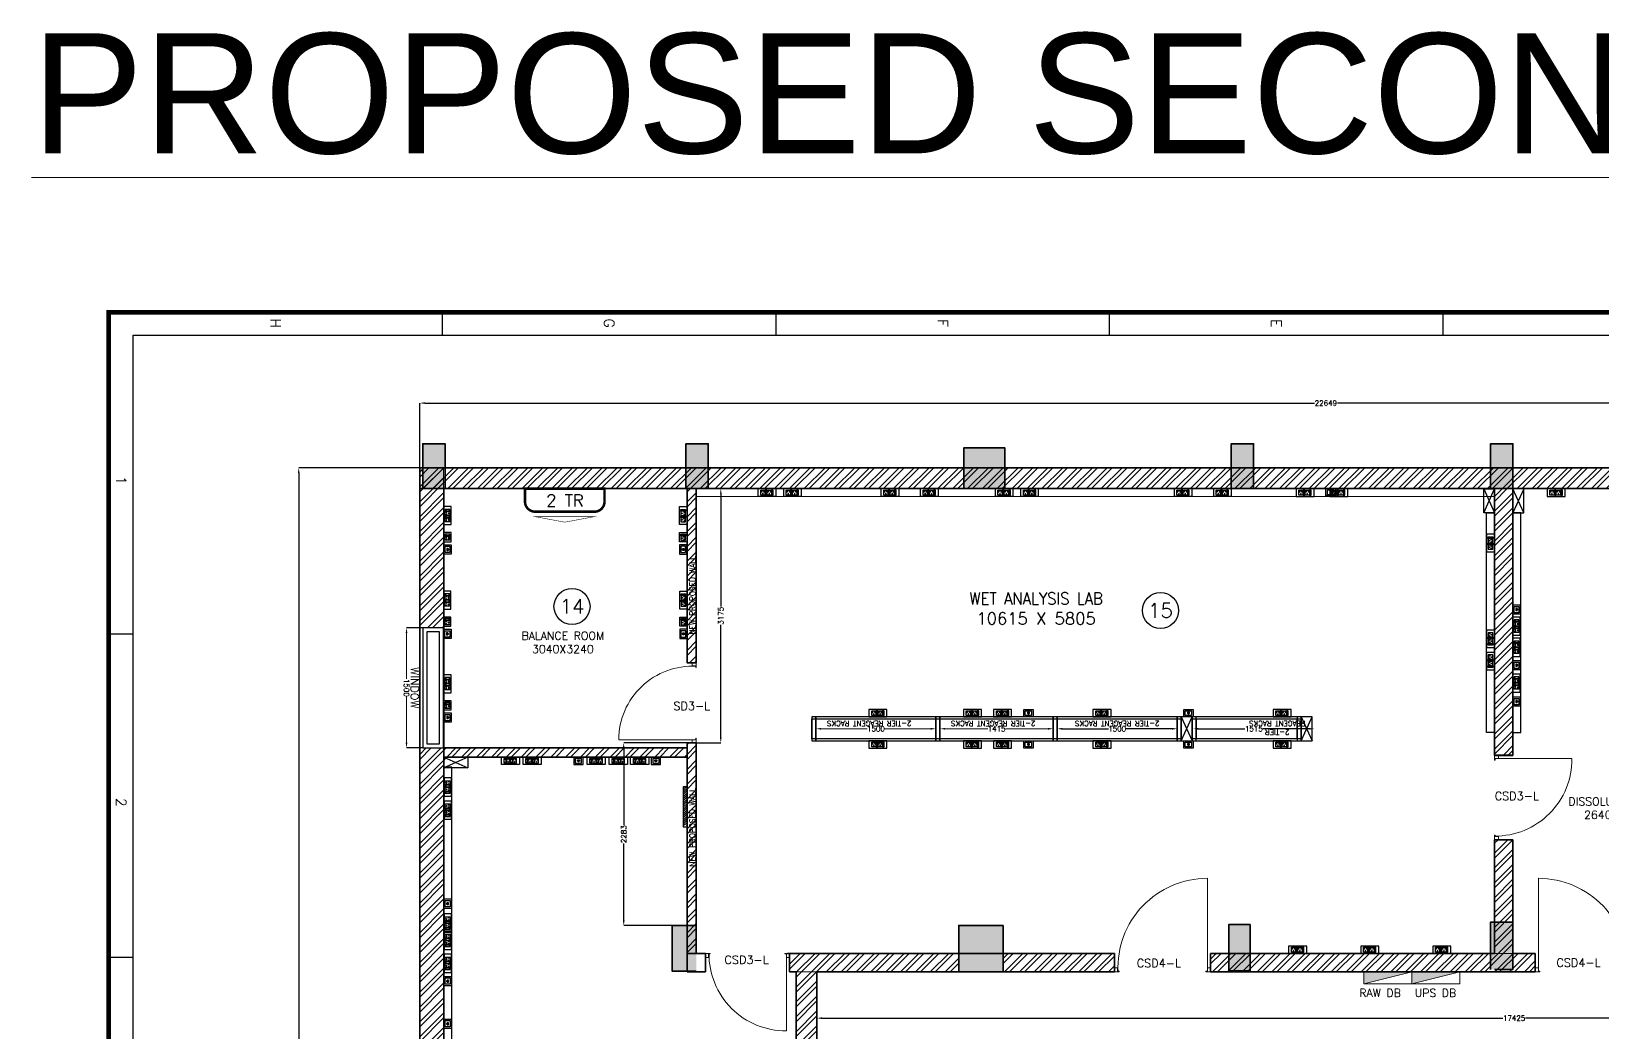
# Model space of a CAD drawing. Extents: x -52083 to 49512, y -145230 to 20224.
# Drawn here: x 14235 to 33869, y 7720 to 20224 of the extents above; entities that cross this region are included whole.
import ezdxf
from ezdxf.enums import TextEntityAlignment as Align

# ---------------------------------------------------------------- set-up
doc = ezdxf.new("R2010")
doc.units = 0
doc.header["$LTSCALE"] = 0.5
doc.header["$MEASUREMENT"] = 0
doc.header["$PDMODE"] = 32
for name, color, linetype, lineweight in [('0-1 AC UNIT', 8, 'Continuous', 25), ('1000x2100 Door', 1, 'Continuous', 5), ('1050x2100 Door', 6, 'Continuous', 5), ('1200x2100 Door', 5, 'Continuous', 5), ('Ahlada Coving', 3, 'Continuous', 5), ('COL', 1, 'Continuous', 35), ('DIM', 3, 'Continuous', 5), ('ELE. DB', 1, 'Continuous', 9), ('ELE.DB', 1, 'Continuous', 20), ('Furniture', 30, 'Continuous', 13), ('Hatch-1', 8, 'Continuous', 5), ('New Wall', 5, 'Continuous', 35), ('Sa-Block Text', 7, 'Continuous', 18), ('sa-text', 5, 'Continuous', 9), ('wall-1', 7, 'Continuous', 35)]:
    doc.layers.add(name, color=color, linetype=linetype, lineweight=lineweight)
for name, color, linetype in [('Asbuilt', 7, 'Continuous'), ('HATCH', 7, 'Continuous'), ('PDF_Text', 5, 'Continuous'), ('SA-3MRP', 1, 'Continuous'), ('SA-6MRP', 1, 'Continuous'), ('SA-6MUP', 223, 'Continuous'), ('SA-FUR', 3, 'Continuous'), ('SA-Lan', 3, 'Continuous'), ('TITLE', 7, 'Continuous')]:
    doc.layers.add(name, color=color, linetype=linetype)
doc.styles.add('ARIAL', font='romans.shx', dxfattribs={"height": 2.5})
doc.styles.add('PDF Arial', font='arial.ttf')
doc.styles.add('RomanS', font='romans.shx')
doc.styles.get("Standard").update_dxf_attribs({"font": 'romans.shx'})
doc.dimstyles.new('Sa-dim', dxfattribs={"dimtxt": 65, "dimasz": 65, "dimexe": 0, "dimexo": 0, "dimtad": 0, "dimdec": 0, "dimdsep": 46, "dimtxsty": 'Standard', "dimcen": 0, "dimclrd": 256, "dimclre": 7, "dimclrt": 1, "dimadec": 0, "dimazin": 0, "dimtfac": 1, "dimtdec": 0, "dimtmove": 0, "dimatfit": 3, "dimfxl": 1, "dimlwd": -1, "dimarcsym": 0})
pattern_1 = [(45, (71188.27, 2e-13), (-92.80777, 92.80777), []), (45, (71250.15, 2e-13), (-92.80777, 92.80777), [])]

# ---------------------------------------------------------------- blocks, each defined once
blk = doc.blocks.new('SD 1200x2100')
at = {"layer": '1200x2100 Door'}
for p, q in [((289771, 46662), (289771, 46712)), ((289771, 46712), (289829, 46712)), ((289771, 46662), (289771, 46712)), ((289771, 46662), (289809, 46662)), ((289809, 46662), (289809, 46705)), ((289809, 46705), (289829, 46705)), ((289829, 46705), (289829, 46712)), ((290971, 46712), (290913, 46712)), ((290913, 46705), (290913, 46712)), ((290933, 46705), (290913, 46705)), ((290933, 46662), (290933, 46705)), ((290971, 46662), (290933, 46662)), ((290933, 46662), (290933, 45544)), ((290971, 46662), (290971, 46712))]:
    blk.add_line(p, q, dxfattribs=at)
blk.add_arc((290933, 46662), 1118, 177.4426, 270, dxfattribs=at)
blk = doc.blocks.new('*U109')
at = {"color": 5}
blk.add_wipeout([(50, 400), (50, 240), (1450, 240), (1450, 400)], dxfattribs=at)
blk.add_wipeout([(0, 450), (0, 190), (1500, 190), (1500, 450)], dxfattribs=at)
for points in [[(0, 450), (0, 190), (1500, 190), (1500, 450)], [(50, 400), (50, 240), (1450, 240), (1450, 400)]]:
    blk.add_lwpolyline(points, close=True, dxfattribs=at)
blk = doc.blocks.new('*D875')
at = {"layer": 'Defpoints', "color": 0}
for p in [(18922, 12775), (19124, 12775), (19124, 11275)]:
    blk.add_point(p, dxfattribs=at)
at = {"layer": 'DIM', "color": 7, "lineweight": -2}
for p, q in [((19124, 12775), (18922, 12775)), ((19124, 11275), (18922, 11275))]:
    blk.add_line(p, q, dxfattribs=at)
at = {"layer": 'DIM'}
for p, q in [((18922, 12710), (18922, 12136)), ((18922, 11340), (18922, 11915))]:
    blk.add_line(p, q, dxfattribs=at)
for points in [[(18911, 12710), (18933, 12710), (18922, 12775)], [(18911, 11340), (18933, 11340), (18922, 11275)]]:
    blk.add_solid(points, dxfattribs=at)
at = {"layer": 'DIM', "color": 1, "insert": (18922, 12025), "char_height": 65, "attachment_point": 5, "rotation": 270}
blk.add_mtext('1500', dxfattribs=at)
blk = doc.blocks.new('A$Ca55ee631')
at = {"layer": 'SA-FUR', "color": 1}
for p, q in [((0, 0), (135, 300)), ((0, 300), (135, 0))]:
    blk.add_line(p, q, dxfattribs=at)
blk.add_lwpolyline([(0, 0), (135, 0), (135, 300), (0, 300)], close=True, dxfattribs=at)
blk = doc.blocks.new('*U120')
at = {"color": 1}
blk.add_lwpolyline([(-2125, 0), (620, 0), (620, 100), (-2125, 100)], close=True, dxfattribs=at)
blk = doc.blocks.new('*U111')
at = {"color": 3}
blk.add_lwpolyline([(-750, -150), (750, -150), (750, 150), (-750, 150)], close=True, dxfattribs=at)
at = {"color": 1}
blk.add_lwpolyline([(-750, 125), (750, 125), (750, -125), (-750, -125)], close=True, dxfattribs=at)
blk = doc.blocks.new('*U112')
at = {"color": 3}
blk.add_lwpolyline([(-750, -150), (-700, -150), (-700, 150), (-750, 150)], close=True, dxfattribs=at)
at = {"color": 1}
blk.add_lwpolyline([(-750, 125), (-700, 125), (-700, -125), (-750, -125)], close=True, dxfattribs=at)
blk = doc.blocks.new('*U113')
at = {"color": 3}
blk.add_lwpolyline([(-750, -150), (665, -150), (665, 150), (-750, 150)], close=True, dxfattribs=at)
at = {"color": 1}
blk.add_lwpolyline([(-750, 125), (665, 125), (665, -125), (-750, -125)], close=True, dxfattribs=at)
blk = doc.blocks.new('*D881')
for p, q in [((27118, 11514), (27693, 11514)), ((28488, 11514), (27914, 11514))]:
    blk.add_line(p, q)
for points in [[(27118, 11525), (27118, 11503), (27053, 11514)], [(28488, 11525), (28488, 11503), (28553, 11514)]]:
    blk.add_solid(points)
at = {"layer": 'Defpoints', "color": 0}
for p in [(27053, 11514), (27053, 11514), (28553, 11514)]:
    blk.add_point(p, dxfattribs=at)
at = {"color": 1, "insert": (27803, 11514), "char_height": 65, "attachment_point": 5}
blk.add_mtext('1500', dxfattribs=at)
blk = doc.blocks.new('*D882')
at = {"layer": 'Defpoints', "color": 0}
for p in [(25588, 11514), (25588, 11514), (27003, 11514)]:
    blk.add_point(p, dxfattribs=at)
at = {"layer": 'DIM'}
for p, q in [((25653, 11514), (26185, 11514)), ((26938, 11514), (26406, 11514))]:
    blk.add_line(p, q, dxfattribs=at)
for points in [[(25653, 11525), (25653, 11503), (25588, 11514)], [(26938, 11525), (26938, 11503), (27003, 11514)]]:
    blk.add_solid(points, dxfattribs=at)
at = {"layer": 'DIM', "color": 1, "insert": (26296, 11514), "char_height": 65, "attachment_point": 5}
blk.add_mtext('1415', dxfattribs=at)
blk = doc.blocks.new('*D883')
at = {"layer": 'Defpoints', "color": 0}
for p in [(24038, 11514), (24038, 11514), (25538, 11514)]:
    blk.add_point(p, dxfattribs=at)
at = {"layer": 'DIM'}
for p, q in [((24103, 11514), (24678, 11514)), ((25473, 11514), (24899, 11514))]:
    blk.add_line(p, q, dxfattribs=at)
for points in [[(24103, 11525), (24103, 11503), (24038, 11514)], [(25473, 11525), (25473, 11503), (25538, 11514)]]:
    blk.add_solid(points, dxfattribs=at)
at = {"layer": 'DIM', "color": 1, "insert": (24788, 11514), "char_height": 65, "attachment_point": 5}
blk.add_mtext('1500', dxfattribs=at)
blk = doc.blocks.new('*U133')
at = {"ltscale": 300}
for p, q in [((-78, 30), (-78, -30)), ((-78, 30), (-78, -30)), ((-57, 30), (-78, 30)), ((-78, 30), (-57, 30)), ((-76, 23), (-76, -23)), ((-59, 23), (-76, 23)), ((-59, -23), (-59, 23)), ((-57, -30), (-57, 30)), ((-54, 30), (-2, 30)), ((-54, -30), (-54, 30)), ((-2, 30), (-2, -30)), ((2, 30), (2, -30)), ((2, 30), (2, -30)), ((22, 30), (2, 30)), ((2, 30), (22, 30)), ((3, 23), (3, -23)), ((21, 23), (3, 23)), ((21, -23), (21, 23)), ((22, -30), (22, 30)), ((26, -30), (26, 30)), ((26, 30), (78, 30)), ((78, 30), (78, -30)), ((-78, -30), (-57, -30)), ((-76, -21), (-59, -21)), ((-76, -23), (-59, -23)), ((-2, -30), (-54, -30)), ((2, -30), (22, -30)), ((3, -21), (21, -21)), ((3, -23), (21, -23)), ((78, -30), (26, -30))]:
    blk.add_line(p, q, dxfattribs=at)
blk.add_lwpolyline([(-113, -46), (113, -46), (113, 46), (-113, 46)], close=True, dxfattribs=at)
for centre, radius, start, end in [((-28, 15), 4.06, 307.1584, 232.8416), ((-28, 11), 2.59, 161.4031, 18.5969), ((52, 15), 4.06, 307.1584, 232.8416), ((52, 11), 2.59, 161.4031, 18.5969), ((-43, -12), 3.5, 5.2689, 272.51), ((-40, -14), 2.82, 202.6838, 75.0951), ((-16, -14), 2.82, 104.9049, 337.3162), ((-13, -12), 3.5, 267.49, 174.7311), ((37, -12), 3.5, 5.2689, 272.51), ((40, -14), 2.82, 202.6838, 75.0951), ((64, -14), 2.82, 104.9049, 337.3162), ((67, -12), 3.5, 267.49, 174.7311)]:
    blk.add_arc(centre, radius, start, end, dxfattribs=at)
at = {"layer": 'Sa-Block Text', "flags": 1}
for tag, p in [('PROJECTNAME', (102, 776)), ('LABNAME', (102, 577)), ('FLOOR', (102, 686)), ('ITEMNO:', (102, 480))]:
    blk.add_attdef(tag, text='', height=65, dxfattribs=at).set_placement(p, align=Align.MIDDLE_CENTER)
at = {"layer": 'Sa-Block Text'}
blk.add_attdef('CATALOGUE', text='', height=65, dxfattribs=at).set_placement((102, 361), align=Align.MIDDLE_CENTER)
blk = doc.blocks.new('*U130')
for p, q in [((-78, 30), (-78, -30)), ((-78, 30), (-78, -30)), ((-57, 30), (-78, 30)), ((-78, 30), (-57, 30)), ((-76, 23), (-76, -23)), ((-59, 23), (-76, 23)), ((-59, -23), (-59, 23)), ((-57, -30), (-57, 30)), ((-54, 30), (-2, 30)), ((-54, -30), (-54, 30)), ((-2, 30), (-2, -30)), ((2, 30), (2, -30)), ((2, 30), (2, -30)), ((22, 30), (2, 30)), ((2, 30), (22, 30)), ((3, 23), (3, -23)), ((21, 23), (3, 23)), ((21, -23), (21, 23)), ((22, -30), (22, 30)), ((26, -30), (26, 30)), ((26, 30), (78, 30)), ((78, 30), (78, -30)), ((-78, -30), (-57, -30)), ((-76, -21), (-59, -21)), ((-76, -23), (-59, -23)), ((-2, -30), (-54, -30)), ((2, -30), (22, -30)), ((3, -21), (21, -21)), ((3, -23), (21, -23)), ((78, -30), (26, -30))]:
    blk.add_line(p, q)
blk.add_lwpolyline([(-113, -46), (113, -46), (113, 46), (-113, 46)], close=True)
for centre, radius, start, end in [((-28, 15), 4.06, 307.1584, 232.8416), ((-28, 11), 2.59, 161.4031, 18.5969), ((52, 15), 4.06, 307.1584, 232.8416), ((52, 11), 2.59, 161.4031, 18.5969), ((-43, -12), 3.5, 5.2689, 272.51), ((-40, -14), 2.82, 202.6838, 75.0951), ((-16, -14), 2.82, 104.9049, 337.3162), ((-13, -12), 3.5, 267.49, 174.7311), ((37, -12), 3.5, 5.2689, 272.51), ((40, -14), 2.82, 202.6838, 75.0951), ((64, -14), 2.82, 104.9049, 337.3162), ((67, -12), 3.5, 267.49, 174.7311)]:
    blk.add_arc(centre, radius, start, end)
at = {"layer": 'Sa-Block Text', "flags": 1}
for tag, p in [('PROJECTNAME', (15, 619)), ('LABNAME', (15, 420)), ('FLOOR', (15, 530)), ('ITEMNO:', (15, 323))]:
    blk.add_attdef(tag, text='', height=65, dxfattribs=at).set_placement(p, align=Align.MIDDLE_CENTER)
at = {"layer": 'Sa-Block Text'}
blk.add_attdef('CATALOGUE', text='', height=65, dxfattribs=at).set_placement((15, 174), align=Align.MIDDLE_CENTER)
blk = doc.blocks.new('*U132')
for points in [[(-59, 46), (59, 46), (59, -46), (-59, -46)], [(-39, 30), (39, 30), (39, -30), (-39, -30)], [(12, 6), (5, 6), (5, 15), (-5, 15), (-5, 6), (-12, 6), (-12, -10), (12, -10)], [(11, 4), (4, 4), (4, 13), (-4, 13), (-4, 4), (-11, 4), (-11, -9), (11, -9)]]:
    blk.add_lwpolyline(points, close=True)
at = {"layer": 'Sa-Block Text', "flags": 1}
for tag, p in [('PROJECTNAME', (15, 671)), ('FLOOR', (15, 581)), ('LABNAME', (15, 472)), ('ITEMNO:', (15, 374))]:
    blk.add_attdef(tag, text='', height=65, dxfattribs=at).set_placement(p, align=Align.MIDDLE_CENTER)
at = {"layer": 'Sa-Block Text'}
blk.add_attdef('CATALOGUE', text='', height=65, dxfattribs=at).set_placement((15, 223), align=Align.MIDDLE_CENTER)
blk = doc.blocks.new('1050x2100')
at = {"layer": '1050x2100 Door'}
for p, q in [((289972, 46662), (289972, 46712)), ((289972, 46712), (290030, 46712)), ((289972, 46662), (289972, 46712)), ((289972, 46662), (290010, 46662)), ((290010, 46662), (290010, 46705)), ((290010, 46705), (290030, 46705)), ((290030, 46705), (290030, 46712)), ((291022, 46712), (290964, 46712)), ((290964, 46705), (290964, 46712)), ((290984, 46705), (290964, 46705)), ((290984, 46662), (290984, 46705)), ((291022, 46662), (290984, 46662)), ((290984, 46662), (290984, 45744)), ((291022, 46662), (291022, 46712))]:
    blk.add_line(p, q, dxfattribs=at)
blk.add_arc((290976, 46703), 959, 179.4701, 270.4563, dxfattribs=at)
blk = doc.blocks.new('*U119')
at = {"layer": '0-1 AC UNIT', "color": 3, "const_width": 31.2}
blk.add_lwpolyline([(-272, -288), (471, -288, 0.414214), (596, -162), (596, 0), (-398, 0), (-398, -162, 0.414214)], format="xyb", close=True, dxfattribs=at)
at = {"layer": '0-1 AC UNIT', "color": 3, "const_width": 6.25}
blk.add_lwpolyline([(471, -350), (99, -419), (-272, -350), (471, -350)], dxfattribs=at)
blk = doc.blocks.new('3M-RP')
for p, q in [((18, 76), (18, 16)), ((18, 76), (18, 16)), ((39, 76), (18, 76)), ((18, 76), (39, 76)), ((18, 16), (39, 16)), ((20, 69), (20, 23)), ((37, 69), (20, 69)), ((20, 25), (37, 25)), ((20, 23), (37, 23)), ((37, 23), (37, 69)), ((39, 16), (39, 76)), ((43, 76), (95, 76)), ((43, 16), (43, 76)), ((95, 16), (43, 16)), ((95, 76), (95, 16))]:
    blk.add_line(p, q)
blk.add_lwpolyline([(0, 0), (113, 0), (113, 92), (0, 92)], close=True)
for centre, radius, start, end in [((54, 34), 3.5, 5.2689, 272.51), ((56, 32), 2.82, 202.6838, 75.0951), ((69, 61), 4.06, 307.1584, 232.8416), ((69, 57), 2.59, 161.4031, 18.5969), ((81, 32), 2.82, 104.9049, 337.3162), ((83, 34), 3.5, 267.49, 174.7311)]:
    blk.add_arc(centre, radius, start, end)
at = {"layer": 'Sa-Block Text', "flags": 1}
for tag, p in [('LAB', (56, 92)), ('CATALOGUE', (87, -160)), ('ITEM', (56, -35))]:
    blk.add_attdef(tag, text='', height=65, dxfattribs=at).set_placement(p, align=Align.MIDDLE_CENTER)
blk = doc.blocks.new('*D821')
for p, q in [((28818, 11514), (29400, 11514)), ((30203, 11514), (29621, 11514))]:
    blk.add_line(p, q)
for points in [[(28818, 11525), (28818, 11503), (28753, 11514)], [(30203, 11525), (30203, 11503), (30268, 11514)]]:
    blk.add_solid(points)
at = {"layer": 'Defpoints', "color": 0}
for p in [(28753, 11514), (28753, 11514), (30268, 11514)]:
    blk.add_point(p, dxfattribs=at)
at = {"color": 1, "insert": (29511, 11514), "char_height": 65, "attachment_point": 5}
blk.add_mtext('1515', dxfattribs=at)
blk = doc.blocks.new('*U131')
at = {"ltscale": 300}
for p, q in [((-78, 30), (-78, -30)), ((-78, 30), (-78, -30)), ((-57, 30), (-78, 30)), ((-78, 30), (-57, 30)), ((-76, 23), (-76, -23)), ((-59, 23), (-76, 23)), ((-59, -23), (-59, 23)), ((-57, -30), (-57, 30)), ((-54, 30), (-2, 30)), ((-54, -30), (-54, 30)), ((-2, 30), (-2, -30)), ((2, 30), (2, -30)), ((2, 30), (2, -30)), ((22, 30), (2, 30)), ((2, 30), (22, 30)), ((3, 23), (3, -23)), ((21, 23), (3, 23)), ((21, -23), (21, 23)), ((22, -30), (22, 30)), ((26, -30), (26, 30)), ((26, 30), (78, 30)), ((78, 30), (78, -30)), ((-78, -30), (-57, -30)), ((-76, -21), (-59, -21)), ((-76, -23), (-59, -23)), ((-2, -30), (-54, -30)), ((2, -30), (22, -30)), ((3, -21), (21, -21)), ((3, -23), (21, -23)), ((78, -30), (26, -30))]:
    blk.add_line(p, q, dxfattribs=at)
blk.add_lwpolyline([(-113, -46), (113, -46), (113, 46), (-113, 46)], close=True, dxfattribs=at)
for centre, radius, start, end in [((-28, 15), 4.06, 307.1584, 232.8416), ((-28, 11), 2.59, 161.4031, 18.5969), ((52, 15), 4.06, 307.1584, 232.8416), ((52, 11), 2.59, 161.4031, 18.5969), ((-43, -12), 3.5, 5.2689, 272.51), ((-40, -14), 2.82, 202.6838, 75.0951), ((-16, -14), 2.82, 104.9049, 337.3162), ((-13, -12), 3.5, 267.49, 174.7311), ((37, -12), 3.5, 5.2689, 272.51), ((40, -14), 2.82, 202.6838, 75.0951), ((64, -14), 2.82, 104.9049, 337.3162), ((67, -12), 3.5, 267.49, 174.7311)]:
    blk.add_arc(centre, radius, start, end, dxfattribs=at)
at = {"layer": 'Sa-Block Text', "flags": 1}
for tag, p in [('PROJECTNAME', (102, 776)), ('LABNAME', (102, 577)), ('FLOOR', (102, 686)), ('ITEMNO:', (102, 480))]:
    blk.add_attdef(tag, text='', height=65, dxfattribs=at).set_placement(p, align=Align.MIDDLE_CENTER)
at = {"layer": 'Sa-Block Text'}
blk.add_attdef('CATALOGUE', text='', height=65, dxfattribs=at).set_placement((102, 361), align=Align.MIDDLE_CENTER)
blk = doc.blocks.new('A010004 Mezz.F. Layout Plan$0$b & c')
at = {"layer": 'Ahlada Coving', "color": 3}
for p, q in [((-4, 41), (-6, 42)), ((-3, 8), (-4, 8)), ((-4, 8), (-3, 6)), ((5, 15), (-3, 8)), ((-3, 6), (6, 14)), ((9, 11), (0, 3)), ((0, 3), (2, 2)), ((2, 3), (10, 11)), ((2, 2), (2, 3)), ((37, 0), (35, 2))]:
    blk.add_line(p, q, dxfattribs=at)
blk.add_lwpolyline([(-6, 31), (-6, 6), (0, 0), (25, 0), (23, 2), (13, 2), (4, 4), (4, 2), (1, 2), (-4, 6), (-4, 9), (-1, 9), (-4, 19), (-4, 28), (-6, 31)], dxfattribs=at)
for radius, start, end in [(44, 181.9548, 220.5976), (42.5, 184.1661, 265.906), (44, 222.2286, 227.7746), (44, 229.4056, 268.1119)]:
    blk.add_arc((38, 44), radius, start, end, dxfattribs=at)
blk = doc.blocks.new('A$C054a1436')
at = {"color": 1}
blk.add_circle((225, 225), 225, dxfattribs=at)
blk.add_attdef('T1', text='', height=180).set_placement((225, 225), align=Align.MIDDLE_CENTER)
blk = doc.blocks.new('A$C66962185')
at = {"layer": 'TITLE'}
for p, q in [((1210, -139882), (1210, -1297)), ((-86, -70589), (1210, -70589)), ((0, -88236), (1210, -88236)), ((-86, -105884), (1210, -105884)), ((-86, -123531), (1210, -123531)), ((203723, -139882), (1210, -139882)), ((17006, -141178), (17006, -139882)), ((34098, -141178), (34098, -139882))]:
    blk.add_line(p, q, dxfattribs=at)
at = {"layer": 'TITLE', "const_width": 250}
blk.add_lwpolyline([(205020, 0), (205020, -141178), (0, -141178), (0, 0)], close=True, dxfattribs=at)
at = {"layer": 'TITLE', "style": 'RomanS'}
for s, p in [('E', (576, -79399)), ('F', (576, -97046)), ('G', (576, -114693)), ('H', (576, -132341)), ('1', (8897, -140511)), ('2', (25916, -140511))]:
    blk.add_text(s, height=537, dxfattribs=at).set_placement(p, align=Align.MIDDLE)
blk = doc.blocks.new('SD 1000x2100')
at = {"layer": '1000x2100 Door'}
for p, q in [((288437, 46662), (288437, 46712)), ((288437, 46712), (288495, 46712)), ((288437, 46662), (288437, 46712)), ((288437, 46662), (288475, 46662)), ((288475, 46662), (288475, 46705)), ((288475, 46705), (288495, 46705)), ((288495, 46705), (288495, 46712)), ((289437, 46712), (289378, 46712)), ((289378, 46705), (289378, 46712)), ((289398, 46705), (289378, 46705)), ((289398, 46662), (289398, 46705)), ((289437, 46662), (289398, 46662)), ((289398, 46662), (289398, 45744)), ((289437, 46662), (289437, 46712))]:
    blk.add_line(p, q, dxfattribs=at)
blk.add_arc((289398, 46662), 918, 176.8849, 270, dxfattribs=at)
blk = doc.blocks.new('*D884')
at = {"color": 7, "lineweight": -2}
for p, q in [((19087, 14774), (19087, 15582)), ((41736, 14774), (41736, 15582))]:
    blk.add_line(p, q, dxfattribs=at)
for p, q in [((19152, 15582), (30267, 15582)), ((41671, 15582), (30556, 15582))]:
    blk.add_line(p, q)
for points in [[(19152, 15593), (19152, 15572), (19087, 15582)], [(41671, 15593), (41671, 15572), (41736, 15582)]]:
    blk.add_solid(points)
at = {"layer": 'Defpoints', "color": 0}
for p in [(41736, 15582), (19087, 14774), (41736, 14774)]:
    blk.add_point(p, dxfattribs=at)
at = {"color": 1, "insert": (30411, 15582), "char_height": 65, "attachment_point": 5}
blk.add_mtext('22649', dxfattribs=at)
blk = doc.blocks.new('*D885')
at = {"color": 7, "lineweight": -2}
for p, q in [((19087, 14774), (17575, 14774)), ((19124, -19988), (17575, -19988))]:
    blk.add_line(p, q, dxfattribs=at)
for p, q in [((17575, 14709), (17575, -2461)), ((17575, -19923), (17575, -2753))]:
    blk.add_line(p, q)
for points in [[(17565, 14709), (17586, 14709), (17575, 14774)], [(17565, -19923), (17586, -19923), (17575, -19988)]]:
    blk.add_solid(points)
at = {"layer": 'Defpoints', "color": 0}
for p in [(19087, 14774), (17575, -19988), (19124, -19988)]:
    blk.add_point(p, dxfattribs=at)
at = {"color": 1, "insert": (17575, -2607), "char_height": 65, "attachment_point": 5, "rotation": 90}
blk.add_mtext('34762', dxfattribs=at)
blk = doc.blocks.new('FREAWFRED')
at = {"layer": 'ELE.DB'}
h = blk.add_hatch(color=1, dxfattribs=at)
h.dxf.hatch_style = 1
h.paths.add_polyline_path([(150, 0), (150, 600), (0, 600)])
blk.add_line((0, 600), (150, 0), dxfattribs=at)
blk.add_lwpolyline([(0, 0), (0, 600), (150, 600), (150, 0)], close=True, dxfattribs=at)
blk = doc.blocks.new('UPS DB')
at = {"layer": 'HATCH'}
h = blk.add_hatch(color=3, dxfattribs=at)
h.dxf.hatch_style = 1
h.paths.add_polyline_path([(0, -150), (600, -150), (600, 0)])
at = {"layer": 'ELE. DB', "color": 3}
blk.add_line((600, 0), (0, -150), dxfattribs=at)
blk.add_lwpolyline([(0, 0), (600, 0), (600, -150), (0, -150)], close=True, dxfattribs=at)
blk = doc.blocks.new('*D887')
at = {"color": 7, "lineweight": -2}
for p, q in [((22427, 11339), (21636, 11339)), ((22427, 9056), (21636, 9056))]:
    blk.add_line(p, q, dxfattribs=at)
for p, q in [((21636, 11274), (21636, 10313)), ((21636, 9121), (21636, 10082))]:
    blk.add_line(p, q)
for points in [[(21625, 11274), (21647, 11274), (21636, 11339)], [(21625, 9121), (21647, 9121), (21636, 9056)]]:
    blk.add_solid(points)
at = {"layer": 'Defpoints', "color": 0}
for p in [(22427, 11339), (21636, 9056), (22427, 9056)]:
    blk.add_point(p, dxfattribs=at)
at = {"color": 1, "insert": (21636, 10197), "char_height": 65, "attachment_point": 5, "rotation": 90}
blk.add_mtext('2283', dxfattribs=at)
blk = doc.blocks.new('*D888')
at = {"color": 7, "lineweight": -2}
for p, q in [((22553, 14514), (22849, 14514)), ((22542, 11339), (22849, 11339))]:
    blk.add_line(p, q, dxfattribs=at)
for p, q in [((22849, 14449), (22849, 13041)), ((22849, 11404), (22849, 12811))]:
    blk.add_line(p, q)
for points in [[(22839, 14449), (22860, 14449), (22849, 14514)], [(22839, 11404), (22860, 11404), (22849, 11339)]]:
    blk.add_solid(points)
at = {"layer": 'Defpoints', "color": 0}
for p in [(22553, 14514), (22542, 11339), (22849, 11339)]:
    blk.add_point(p, dxfattribs=at)
at = {"color": 1, "insert": (22849, 12926), "char_height": 65, "attachment_point": 5, "rotation": 90}
blk.add_mtext('3175', dxfattribs=at)
blk = doc.blocks.new('*D1234')
for p, q in [((24116, 7900), (32622, 7900)), ((41411, 7900), (32905, 7900))]:
    blk.add_line(p, q)
for points in [[(24116, 7911), (24116, 7889), (24051, 7900)], [(41411, 7911), (41411, 7889), (41476, 7900)]]:
    blk.add_solid(points)
at = {"layer": 'Defpoints', "color": 0}
for p in [(24051, 7900), (41476, 7900), (41476, 7900)]:
    blk.add_point(p, dxfattribs=at)
at = {"color": 1, "insert": (32764, 7900), "char_height": 65, "attachment_point": 5}
blk.add_mtext('17425', dxfattribs=at)

msp = doc.modelspace()

# ---------------------------------------------------------------- hatches: boundary and pattern name
at = {"layer": 'COL'}
h = msp.add_hatch(color=256, dxfattribs=at)
h.dxf.hatch_style = 1
h.paths.add_polyline_path([(19404, 15073.7), (19124, 15073.7), (19124, 14513.7), (19404, 14513.7)])
h = msp.add_hatch(color=256, dxfattribs=at)
h.dxf.hatch_style = 1
h.paths.add_polyline_path([(22693, 15073.7), (22413, 15073.7), (22413, 14513.7), (22693, 14513.7)])
h = msp.add_hatch(color=256, dxfattribs=at)
h.dxf.hatch_style = 1
h.paths.add_polyline_path([(26398, 15023.7), (25888, 15023.7), (25888, 14513.7), (26398, 14513.7)])
h = msp.add_hatch(color=256, dxfattribs=at)
h.dxf.hatch_style = 1
h.paths.add_polyline_path([(29508, 15073.7), (29228, 15073.7), (29228, 14513.7), (29508, 14513.7)])
h = msp.add_hatch(color=256, dxfattribs=at)
h.dxf.hatch_style = 1
h.paths.add_polyline_path([(32748, 15073.7), (32468, 15073.7), (32468, 14513.7), (32748, 14513.7)])
h = msp.add_hatch(color=256, dxfattribs=at)
h.dxf.hatch_style = 1
h.paths.add_polyline_path([(22542, 9056.2), (22242, 9056.2), (22242, 8486.2), (22542, 8486.2)])
h = msp.add_hatch(color=256, dxfattribs=at)
h.dxf.hatch_style = 1
h.paths.add_polyline_path([(26377, 9058.7), (25822, 9058.7), (25822, 8478.7), (26377, 8478.7)])
h = msp.add_hatch(color=256, dxfattribs=at)
h.dxf.hatch_style = 1
h.paths.add_polyline_path([(29463, 9068.7), (29198, 9068.7), (29198, 8488.7), (29463, 8488.7)])
h = msp.add_hatch(color=256, dxfattribs=at)
h.dxf.hatch_style = 1
h.paths.add_polyline_path([(32748, 9098.7), (32468, 9098.7), (32468, 8508.7), (32748, 8508.7)])
at = {"layer": 'Hatch-1'}
h = msp.add_hatch(dxfattribs=at)
h.set_pattern_fill('ANSI32,_O', color=256, scale=350)
h.set_pattern_definition(pattern_1)
h.paths.add_polyline_path([(19086.9, 14773.7), (41736, 14773.7), (41736, 14513.7), (19086.9, 14513.7)])
h = msp.add_hatch(dxfattribs=at)
h.set_pattern_fill('ANSI32,_O', color=256, scale=350)
h.set_pattern_definition(pattern_1)
h.paths.add_polyline_path([(22427, 14513.7), (22542, 14513.7), (22542, 12338.7), (22427, 12338.7)])
h = msp.add_hatch(dxfattribs=at)
h.set_pattern_fill('ANSI32,_O', color=256, scale=350)
h.set_pattern_definition(pattern_1)
h.paths.add_polyline_path([(32518, 14513.7), (32748, 14513.7), (32748, 11189.5), (32518, 11189.5)])
h = msp.add_hatch(dxfattribs=at)
h.set_pattern_fill('ANSI32,_O', color=256, scale=350)
h.set_pattern_definition(pattern_1)
h.paths.add_polyline_path([(22427, 11338.7), (22542, 11338.7), (22542, 8708.7), (22427, 8708.7)])
h = msp.add_hatch(dxfattribs=at)
h.set_pattern_fill('ANSI32,_O', color=256, scale=350)
h.set_pattern_definition(pattern_1)
h.paths.add_polyline_path([(32748, 10128.7), (32518, 10128.7), (32518, 8708.7), (32748, 8708.7)])
h = msp.add_hatch(dxfattribs=at)
h.set_pattern_fill('ANSI32,_O', color=256, scale=350)
h.set_pattern_definition(pattern_1)
h.paths.add_polyline_path([(23707, 8478.7), (25822, 8478.7), (25822, 8708.7), (23707, 8708.7)])
h = msp.add_hatch(dxfattribs=at)
h.set_pattern_fill('ANSI32,_O', color=256, scale=350)
h.set_pattern_definition(pattern_1)
h.paths.add_polyline_path([(26377, 8708.7), (27768, 8708.7), (27768, 8478.7), (26377, 8478.7)])
h = msp.add_hatch(dxfattribs=at)
h.set_pattern_fill('ANSI32,_O', color=256, scale=350)
h.set_pattern_definition(pattern_1)
h.paths.add_polyline_path([(28968, 8708.7), (33028, 8708.7), (33028, 8478.7), (28968, 8478.7)])
h = msp.add_hatch(dxfattribs=at)
h.set_pattern_fill('ANSI32,_O', color=256, scale=350)
h.set_pattern_definition(pattern_1)
h.paths.add_polyline_path([(23791, 8478.7), (24051, 8478.7), (24051, 7321.7), (23791, 7321.7)])
at = {"layer": 'SA-FUR'}
h = msp.add_hatch(dxfattribs=at)
h.set_pattern_fill('ANSI31', color=6, scale=150)
h.set_pattern_definition([(45, (71188.275, 2e-13), (-13.258252, 13.258252), [])])
h.paths.add_polyline_path([(22377.3, 10309.1), (22427, 10309.1), (22427, 10790.4), (22377.3, 10790.4)])

# ---------------------------------------------------------------- linework, layer by layer
at = {"color": 3, "elevation": 2637.8}
msp.add_lwpolyline([(30103, 11663.7), (28738, 11663.7), (28738, 11363.7), (30103, 11363.7)], close=True, dxfattribs=at)
at = {"color": 1, "elevation": 2637.8}
for points in [[(30053, 11388.7), (28738, 11388.7), (28738, 11638.7), (30053, 11638.7)], [(19486.9, -5.3), (19486.9, 11034.7), (19386.9, 11034.7), (19386.9, -5.3)]]:
    msp.add_lwpolyline(points, close=True, dxfattribs=at)
at = {"color": 4, "elevation": 2637.8}
msp.add_lwpolyline([(22657, 8708.7), (22427, 8708.7), (22427, 8478.7), (22657, 8478.7)], close=True, dxfattribs=at)
at = {"layer": 'Asbuilt'}
msp.add_line((38213, 14513.7, 2637.8), (19262, 14513.7, 2637.8), dxfattribs=at)
msp.add_line((38213, 14513.7, 2637.8), (19262, 14513.7, 2637.8), dxfattribs=at)
at = {"layer": 'COL', "elevation": 2637.8}
for points in [[(19404, 14513.7), (19124, 14513.7), (19124, 15073.7), (19404, 15073.7)], [(22693, 14513.7), (22413, 14513.7), (22413, 15073.7), (22693, 15073.7)], [(26398, 14513.7), (25888, 14513.7), (25888, 15023.7), (26398, 15023.7)], [(29508, 14513.7), (29228, 14513.7), (29228, 15073.7), (29508, 15073.7)], [(32748, 14513.7), (32468, 14513.7), (32468, 15073.7), (32748, 15073.7)], [(26377, 9058.7), (25822, 9058.7), (25822, 8478.7), (26377, 8478.7)], [(29463, 8488.7), (29198, 8488.7), (29198, 9068.7), (29463, 9068.7)]]:
    msp.add_lwpolyline(points, close=True, dxfattribs=at)
for points in [[(22542, 8708.7), (22542, 9056.2), (22242, 9056.2), (22242, 8486.2), (22542, 8486.2)], [(32468, 8508.7), (32468, 9098.7), (32748, 9098.7), (32748, 8508.7), (32518, 8508.7)]]:
    msp.add_lwpolyline(points, dxfattribs=at)
at = {"layer": 'Furniture', "elevation": 2637.8}
msp.add_lwpolyline([(32518, 14413.7), (22542, 14413.7), (22542, 14513.7), (32518, 14513.7)], close=True, dxfattribs=at)
at = {"layer": 'Hatch-1', "elevation": 2637.8}
for points in [[(19086.9, 14773.7), (41736, 14773.7), (41736, 14513.7), (19086.9, 14513.7)], [(32518, 14513.7), (32748, 14513.7), (32748, 11189.5), (32518, 11189.5)], [(32748, 11178.7), (32518, 11178.7), (32518, 14513.1), (32748, 14513.1)], [(32748, 10128.7), (32518, 10128.7), (32518, 8708.7), (32748, 8708.7)], [(32518, 10128.7), (32748, 10128.7), (32748, 8708.7), (32518, 8708.7)], [(32748, 10128.7), (32518, 10128.7), (32518, 8708.7), (32748, 8708.7)], [(23707, 8478.7), (25822, 8478.7), (25822, 8708.7), (23707, 8708.7)], [(26377, 8708.7), (27768, 8708.7), (27768, 8478.7), (26377, 8478.7)], [(28968, 8708.7), (33028, 8708.7), (33028, 8478.7), (28968, 8478.7)], [(28968, 8708.7), (33028, 8708.7), (33028, 8478.7), (28968, 8478.7)], [(23791, 8478.7), (24051, 8478.7), (24051, 7321.7), (23791, 7321.7)]]:
    msp.add_lwpolyline(points, close=True, dxfattribs=at)
at = {"layer": 'New Wall'}
for p, q in [((22427, 12338.7, 2637.8), (22427, 14513.7, 2637.8)), ((22427, 8478.7, 2637.8), (22427, 11160.4, 2637.8))]:
    msp.add_line(p, q, dxfattribs=at)
at = {"layer": 'New Wall', "elevation": 2637.8}
for points in [[(22427, 14513.7), (22542, 14513.7), (22542, 12338.7), (22427, 12338.7)], [(22427, 11338.7), (22542, 11338.7), (22542, 8708.7), (22427, 8708.7)]]:
    msp.add_lwpolyline(points, close=True, dxfattribs=at)
at = {"layer": 'SA-FUR', "color": 7, "elevation": 2637.8}
msp.add_lwpolyline([(22377.3, 10290.4), (22427, 10290.4), (22427, 10790.4), (22377.3, 10790.4)], close=True, dxfattribs=at)
at = {"layer": 'wall-1', "color": 7}
for p, q in [((19386.9, 14513.7, 2637.8), (19086.9, 14513.7, 2637.8)), ((19086.9, 14513.7, 2637.8), (19086.9, -3146.3, 2637.8)), ((19386.9, 10323.7, 2637.8), (19386.9, 14513.7, 2637.8)), ((19386.9, 9669.7, 2637.8), (19386.9, 11169.7, 2637.8)), ((19386.9, 658.7, 2637.8), (19386.9, 9660.4, 2637.8))]:
    msp.add_line(p, q, dxfattribs=at)
at = {"layer": 'wall-1'}
for p, q in [((22542, 12338.7, 2637.8), (22542, 14513.7, 2637.8)), ((32518, 11178.7, 2637.8), (32518, 14513.7, 2637.8)), ((32748, 11178.7, 2637.8), (32748, 14513.7, 2637.8)), ((22427, 12338.7, 2637.8), (22542, 12338.7, 2637.8)), ((22427, 11275.4, 2637.8), (22427, 11338.7, 2637.8)), ((22427, 11338.7, 2637.8), (22542, 11338.7, 2637.8)), ((22542, 8708.7, 2637.8), (22542, 11338.7, 2637.8)), ((19386.9, 11160.4, 2637.8), (22427, 11160.4, 2637.8)), ((32518, 11178.7, 2637.8), (32748, 11178.7, 2637.8)), ((22542, 10208.7, 2637.8), (22542, 10438.7, 2637.8)), ((32518, 8708.7, 2637.8), (32518, 10128.7, 2637.8)), ((32518, 10128.7, 2637.8), (32748, 10128.7, 2637.8)), ((32748, 8708.7, 2637.8), (32748, 10128.7, 2637.8)), ((22657, 8708.7, 2637.8), (22542, 8708.7, 2637.8)), ((22657, 8708.7, 2637.8), (22657, 8478.7, 2637.8)), ((23682, 8708.7, 2637.8), (27768, 8708.7, 2637.8)), ((23707, 8708.7, 2637.8), (23707, 8478.7, 2637.8)), ((27768, 8708.7, 2637.8), (27768, 8478.7, 2637.8)), ((28968, 8708.7, 2637.8), (32518, 8708.7, 2637.8)), ((28968, 8708.7, 2637.8), (28968, 8478.7, 2637.8)), ((32748, 8708.7, 2637.8), (33028, 8708.7, 2637.8)), ((33028, 8708.7, 2637.8), (33028, 8478.7, 2637.8)), ((22657, 8478.7, 2637.8), (22427, 8478.7, 2637.8)), ((23707, 8478.7, 2637.8), (23791, 8478.7, 2637.8)), ((23791, 8478.7, 2637.8), (23791, 4233.7, 2637.8)), ((24051, 8478.7, 2637.8), (24051, 4233.7, 2637.8)), ((24051, 8478.7, 2637.8), (27768, 8478.7, 2637.8)), ((28968, 8478.7, 2637.8), (32518, 8478.7, 2637.8)), ((32518, 8478.7, 2637.8), (33028, 8478.7, 2637.8))]:
    msp.add_line(p, q, dxfattribs=at)
at = {"layer": 'wall-1', "color": 7, "elevation": 2637.8}
msp.add_lwpolyline([(38213, 14513.7), (19086.9, 14513.7), (19086.9, 14773.7), (41707, 14773.7), (41707, 14513.7), (38443, 14513.7)], dxfattribs=at)

# ---------------------------------------------------------------- block references
at = {"xscale": -1, "rotation": 270}
msp.add_blockref('*U120', (32418, 13593, 2637.8), dxfattribs=at)
at = {"rotation": 90}
msp.add_blockref('*U120', (32848, 13593, 2637.8), dxfattribs=at)
ref = msp.add_blockref('A$C054a1436', (20764.9, 12816.9, 2637.8))
ref.add_attrib('T1', '14', dxfattribs={"color": 1, "height": 180}).set_placement((20989.9, 13041.9, 2637.8), align=Align.MIDDLE_CENTER)
ref = msp.add_blockref('A$C054a1436', (28119.3, 12766.7, 2637.8))
ref.add_attrib('T1', '15', dxfattribs={"color": 1, "height": 180}).set_placement((28344.3, 12991.7, 2637.8), align=Align.MIDDLE_CENTER)
at = {"layer": '0-1 AC UNIT', "color": 8, "xscale": -1}
msp.add_blockref('*U119', (20998.6, 14513.7, 2637.8), dxfattribs=at)
at = {"layer": '1000x2100 Door', "rotation": 270}
msp.add_blockref('SD 1000x2100', (-24169.7, 300775.4, 2637.8), dxfattribs=at)
at = {"layer": '1050x2100 Door', "rotation": 90}
msp.add_blockref('1050x2100', (79229.8, -279843.2, 2637.8), dxfattribs=at)
at = {"layer": '1050x2100 Door'}
msp.add_blockref('1050x2100', (-267314.9, -38003, 2637.8), dxfattribs=at)
at = {"layer": '1200x2100 Door', "xscale": -1, "rotation": 180}
msp.add_blockref('SD 1200x2100', (-262003.1, 55190.5, 2637.8), dxfattribs=at)
at = {"layer": '1200x2100 Door', "rotation": 180}
msp.add_blockref('SD 1200x2100', (323999.1, 55190.5, 2637.8), dxfattribs=at)
at = {"layer": 'Ahlada Coving', "ltscale": 500, "xscale": -1.418185559101403, "yscale": 1.418185559101403, "zscale": 1.418185559101401, "rotation": 180}
msp.add_blockref('A010004 Mezz.F. Layout Plan$0$b & c', (19394.5, 11160.4, 2637.8), dxfattribs=at)
at = {"layer": 'ELE. DB', "rotation": 180}
msp.add_blockref('UPS DB', (32083.4, 8328.7, 2637.8), dxfattribs=at)
msp.add_blockref('UPS DB', (32083.4, 8328.7, 2637.8), dxfattribs=at)
at = {"layer": 'ELE.DB', "linetype": 'ByBlock', "rotation": 90}
msp.add_blockref('FREAWFRED', (31483.4, 8328.8, 2637.8), dxfattribs=at)
msp.add_blockref('FREAWFRED', (31483.4, 8328.8, 2637.8), dxfattribs=at)
at = {"layer": 'SA-3MRP', "color": 7, "rotation": 270}
msp.add_blockref('3M-RP', (19388.1, 13963.8, 2637.8), dxfattribs=at)
at = {"layer": 'SA-3MRP', "color": 7, "xscale": -1, "rotation": 90}
for p in [(22425.8, 13963.8, 2637.8), (22428.6, 12908.8, 2637.8)]:
    msp.add_blockref('3M-RP', p, dxfattribs=at)
at = {"layer": 'SA-6MRP', "color": 7}
for name, p, rotation in [('*U133', (23426.9, 14463.7, 2637.8), 180), ('*U133', (24963.3, 14463.7, 2637.8), 180), ('*U133', (26390.4, 14463.7, 2637.8), 180), ('*U133', (28625.9, 14463.7, 2637.8), 180), ('*U133', (30571.7, 14463.1, 2637.8), 180), ('*U133', (33288.2, 14463.1, 2637.8), 180), ('*U133', (32794, 12794.9, 2637.8), 270), ('*U133', (24812.9, 11709.7, 2637.8), 180), ('*U133', (26371, 11709.7, 2637.8), 180), ('*U133', (27613, 11709.7, 2637.8), 180), ('*U133', (29863, 11709.7, 2637.8), 180), ('*U133', (24812.9, 11317.8, 2637.8), 180), ('*U133', (26371, 11317.8, 2637.8), 180), ('*U133', (27613, 11317.8, 2637.8), 180), ('*U133', (29863, 11317.8, 2637.8), 180), ('*U131', (19436.9, 10496.7, 2637.8), 90), ('*U131', (19436.9, 9087.7, 2637.8), 90), ('*U133', (30058.6, 8754.7, 2637.8), 180), ('*U133', (30958.6, 8754.7, 2637.8), 180), ('*U133', (31858.6, 8754.7, 2637.8), 180)]:
    msp.add_blockref(name, p, dxfattribs=dict(at, rotation=rotation))
at = {"layer": 'SA-6MRP', "color": 7, "xscale": -1}
for name, p, rotation in [('*U133', (32468, 13834.6, 2637.8), 90), ('*U133', (32468, 12636.5, 2637.8), 270), ('*U131', (20220.1, 11114.4, 2637.8), 180), ('*U131', (21292.8, 11114.4, 2637.8), 180)]:
    msp.add_blockref(name, p, dxfattribs=dict(at, rotation=rotation))
at = {"layer": 'SA-6MUP', "color": 7}
for p, rotation in [((23744.4, 14463.7, 2637.8), 180), ((25455.1, 14463.7, 2637.8), 180), ((26708.1, 14463.7, 2637.8), 180), ((29117.6, 14463.7, 2637.8), 180), ((30150.5, 14463.1, 2637.8), 180), ((19434.1, 14176.8, 2637.8), 270), ((19431.4, 13121.8, 2637.8), 270), ((32794, 12531.1, 2637.8), 270), ((32794, 12085, 2637.8), 270), ((25995, 11709.7, 2637.8), 180), ((25995, 11317.7, 2637.8), 180), ((19436.9, 10786.7, 2637.8), 90), ((19436.9, 8871.8, 2637.8), 90), ((19436.9, 8584.8, 2637.8), 90)]:
    msp.add_blockref('*U130', p, dxfattribs=dict(at, rotation=rotation))
at = {"layer": 'SA-6MUP', "color": 7, "xscale": -1}
for p, rotation in [((22379.8, 14176.8, 2637.8), 90), ((22382.6, 13121.8, 2637.8), 90), ((32468, 12358.1, 2637.8), 270), ((20491.9, 11114.4, 2637.8), 180), ((21568.8, 11114.4, 2637.8), 180), ((21835.2, 11114.4, 2637.8), 180)]:
    msp.add_blockref('*U130', p, dxfattribs=dict(at, rotation=rotation))
at = {"layer": 'SA-FUR', "color": 1, "xscale": -1}
for p, rotation in [((32383, 14513.1, 2637.8), 180), ((19686.9, 11160.4, 2637.8), 90)]:
    msp.add_blockref('A$Ca55ee631', p, dxfattribs=dict(at, rotation=rotation))
at = {"layer": 'SA-FUR', "color": 1, "rotation": 180}
msp.add_blockref('A$Ca55ee631', (32883, 14513.1, 2637.8), dxfattribs=at)
at = {"layer": 'SA-FUR', "color": 30, "rotation": 180}
for name, p in [('*U112', (23288, 11513.7, 2637.8)), ('*U111', (24788, 11513.7, 2637.8)), ('*U112', (24838, 11513.7, 2637.8)), ('*U113', (26253, 11513.7, 2637.8)), ('*U112', (26303, 11513.7, 2637.8)), ('*U111', (27803, 11513.7, 2637.8)), ('*U112', (27853, 11513.7, 2637.8)), ('*U112', (28038, 11513.7, 2637.8)), ('*U112', (29353, 11513.7, 2637.8))]:
    msp.add_blockref(name, p, dxfattribs=at)
at = {"layer": 'SA-FUR', "color": 1}
for p in [(28603, 11363.7, 2637.8), (30103, 11363.7, 2637.8)]:
    msp.add_blockref('A$Ca55ee631', p, dxfattribs=at)
at = {"layer": 'SA-Lan', "color": 7}
for p, rotation in [((30470.8, 14467.7, 2637.8), 180), ((30470.8, 14467.7, 2637.8), 180), ((19434.7, 13754.3, 2637.8), 270), ((32794, 13002.9, 2637.8), 270), ((32794, 12307.7, 2637.8), 270), ((32794, 11853.7, 2637.8), 270), ((26693.4, 11709.7, 2637.8), 180), ((28693.4, 11709.7, 2637.8), 180), ((26693.4, 11317.7, 2637.8), 180), ((28693.4, 11317.7, 2637.8), 180), ((19436.9, 9329.4, 2637.8), 90), ((19436.9, 8362.5, 2637.8), 90), ((19436.9, 7829.4, 2637.8), 90)]:
    msp.add_blockref('*U132', p, dxfattribs=dict(at, rotation=rotation))
at = {"layer": 'SA-Lan', "color": 7, "xscale": -1}
for p, rotation in [((22379.3, 13754.3, 2637.8), 90), ((22382, 12699.3, 2637.8), 90), ((21070.4, 11114.4, 2637.8), 180), ((22038.3, 11114.4, 2637.8), 180)]:
    msp.add_blockref('*U132', p, dxfattribs=dict(at, rotation=rotation))

# ---------------------------------------------------------------- texts
at = {"color": 240, "char_height": 100, "width": 1311.588, "attachment_point": 1, "style": 'RomanS'}
for s, insert in [('RAW DB', (30829.2, 8264.6, 2637.8)), ('UPS DB', (31520.8, 8264.6, 2637.8))]:
    msp.add_mtext(s, dxfattribs=dict(at, insert=insert))
at = {"layer": '0-1 AC UNIT', "color": 8, "insert": (20901.7, 14439.1, 2637.8), "char_height": 150, "width": 537.214, "attachment_point": 2, "line_spacing_factor": 1.171839, "style": 'RomanS'}
msp.add_mtext('2 TR', dxfattribs=at)
at = {"layer": '1050x2100 Door', "color": 0, "style": 'RomanS'}
for s, p in [('SD3-L', (22256.1, 11747.3, 2637.8)), ('CSD3-L', (32520.5, 10622.3, 2637.8)), ('CSD3-L', (22895.3, 8576.7, 2637.8))]:
    msp.add_text(s, height=103.23, dxfattribs=at).set_placement(p)
at = {"layer": '1200x2100 Door', "color": 0, "style": 'RomanS'}
for p in [(33291.2, 8540.8, 2637.8), (28047.5, 8535.7, 2637.8)]:
    msp.add_text('CSD4-L', height=103.23, dxfattribs=at).set_placement(p)
at = {"layer": 'PDF_Text'}
for s, insert, char_height, width, attachment_point, rotation, style in [('{\\W0.9;NEW PROPOSED WALL}', (22494.6, 13182.7, 2637.8), 75, 1164.71, 5, 90, 'RomanS'), ('{\\Fromanc|c0;\\C7;2-TIER REAGENT RACKS}', (24703, 11613.7, 2637.8), 65, 1275.888, 8, 180, 'PDF Arial'), ('{\\Fromanc|c0;\\C7;2-TIER REAGENT RACKS}', (26253, 11613.7, 2637.8), 65, 1275.888, 8, 180, 'PDF Arial'), ('{\\Fromanc|c0;\\C7;2-TIER REAGENT RACKS}', (27803, 11613.7, 2637.8), 65, 1275.888, 8, 180, 'PDF Arial'), ('{\\Fromanc|c0;\\C7;2-TIER REAGENT RACKS}', (29803, 11613.7, 2637.8), 65, 775.888, 8, 180, 'PDF Arial'), ('{\\W0.9;NEW PROPOSED WALL}', (22495.2, 10283.7, 2637.8), 75, 1151.305, 5, 90, 'RomanS')]:
    msp.add_mtext(s, dxfattribs=dict(at, insert=insert, char_height=char_height, width=width, attachment_point=attachment_point, rotation=rotation, style=style))
at = {"layer": 'PDF_Text', "width": 2110.371, "attachment_point": 5, "style": 'RomanS'}
for s, insert, char_height in [('{\\W0.9;WET ANALYSIS LAB\\P\\W1;\\C0;10615 X 5805}', (26789.4, 13016.8, 2637.8), 150), ('BALANCE ROOM \\P{\\C0;3040X3240}', (20876, 12593.1, 2637.8), 100), ('DISSOLUTION ROOM\\P{\\C0;2640 X 5805}', (34091.6, 10522.6, 2637.8), 100)]:
    msp.add_mtext(s, dxfattribs=dict(at, insert=insert, char_height=char_height))
at = {"layer": 'PDF_Text', "insert": (19074, 12025.4, 2637.8), "char_height": 100, "attachment_point": 2, "rotation": 270, "style": 'RomanS'}
msp.add_mtext('{\\Fromanc|c0;WINDOW}', dxfattribs=at)
at = {"layer": 'sa-text', "color": 5, "insert": (31873.2, 19441, 2637.8), "char_height": 1500, "width": 37314.128, "attachment_point": 5, "style": 'ARIAL'}
msp.add_mtext('{\\fArial CE|b0|i0|c0|p34;\\L\\C1;PROPOSED SECOND FLOOR PLAN}', dxfattribs=at)

# ---------------------------------------------------------------- dimensions: what is measured, and where the dimension line sits
at = {"color": 240}
dim = msp.add_linear_dim(base=(41736, 15582.5, 2637.8), p1=(19086.9, 14773.7, 2637.8), p2=(41736, 14773.7, 2637.8), dimstyle='Sa-dim', dxfattribs=at)
dim.commit()
dim.dimension.update_dxf_attribs({"geometry": '*D884', "text_midpoint": (30411.5, 15582.5, 2637.8)})
for base, p1, p2, picture, middle in [((22849.4, 11338.7, 2637.8), (22553, 14513.7, 2637.8), (22542, 11338.7, 2637.8), '*D888', (22849.4, 12926.2, 2637.8)), ((21636.0636686, 9056.2286296, 2637.7945069), (22427.0312232, 11338.7286296, 2637.7945069), (22427.0312232, 9056.2286296, 2637.7945069), '*D887', (21636.0636686, 10197.4786296, 2637.7945069))]:
    dim = msp.add_linear_dim(base=base, p1=p1, p2=p2, angle=90, dimstyle='Sa-dim', dxfattribs=at)
    dim.commit()
    dim.dimension.update_dxf_attribs({"geometry": picture, "text_midpoint": middle})
for base, p1, p2, picture, middle in [((27053, 11513.7, 2637.8), (28553, 11513.7, 2637.8), (27053, 11513.7, 2637.8), '*D881', (27803, 11513.7, 2637.8)), ((28753, 11513.7, 2637.8), (30268, 11513.7, 2637.8), (28753, 11513.7, 2637.8), '*D821', (29510.5, 11513.7, 2637.8))]:
    dim = msp.add_linear_dim(base=base, p1=p1, p2=p2, angle=180, dimstyle='Sa-dim')
    dim.commit()
    dim.dimension.update_dxf_attribs({"geometry": picture, "text_midpoint": middle})
at = {"color": 5}
dim = msp.add_linear_dim(base=(41476, 7900.2, 2637.8), p1=(24051, 7900.2, 2637.8), p2=(41476, 7900.2, 2637.8), dimstyle='Sa-dim', dxfattribs=at)
dim.commit()
dim.dimension.update_dxf_attribs({"geometry": '*D1234', "text_midpoint": (32763.5, 7900.2, 2637.8)})
at = {"layer": 'DIM', "color": 5}
for base, p1, p2, picture, middle in [((24038, 11513.7, 2637.8), (25538, 11513.7, 2637.8), (24038, 11513.7, 2637.8), '*D883', (24788, 11513.7, 2637.8)), ((25588, 11513.7, 2637.8), (27003, 11513.7, 2637.8), (25588, 11513.7, 2637.8), '*D882', (26295.5, 11513.7, 2637.8))]:
    dim = msp.add_linear_dim(base=base, p1=p1, p2=p2, angle=180, dimstyle='Sa-dim', dxfattribs=at)
    dim.commit()
    dim.dimension.update_dxf_attribs({"geometry": picture, "text_midpoint": middle})

# ---------------------------------------------------------------- next in the draw order: block references
at = {"rotation": 270}
msp.add_blockref('*U109', (18934, 12775.4, 2637.8), dxfattribs=at)

# ---------------------------------------------------------------- next in the draw order: hatches: boundary and pattern name
at = {"layer": 'Hatch-1'}
h = msp.add_hatch(dxfattribs=at)
h.set_pattern_fill('ANSI32,_O', color=256, scale=350)
h.set_pattern_definition(pattern_1)
h.paths.add_polyline_path([(19384, 12775.4), (19086.9, 12775.4), (19086.9, 14773.7), (19384, 14773.7)])
h = msp.add_hatch(dxfattribs=at)
h.set_pattern_fill('ANSI32,_O', color=256, scale=350)
h.set_pattern_definition(pattern_1)
h.paths.add_polyline_path([(19086.9, 7488.1), (19384, 7488.1), (19384, 11275.4), (19086.9, 11275.4)])
h = msp.add_hatch(dxfattribs=at)
h.set_pattern_fill('ANSI32,_O', color=256, scale=350)
h.set_pattern_definition(pattern_1)
h.paths.add_polyline_path([(19386.9, 11275.4), (22427, 11275.4), (22427, 11160.4), (19386.9, 11160.4)])

# ---------------------------------------------------------------- next in the draw order: linework, layer by layer
at = {"layer": 'Hatch-1', "elevation": 2637.8}
for points in [[(19384, 12775.4), (19086.9, 12775.4), (19086.9, 14773.7), (19384, 14773.7)], [(19086.9, 7488.1), (19384, 7488.1), (19384, 11275.4), (19086.9, 11275.4)], [(19386.9, 11275.4), (22427, 11275.4), (22427, 11160.4), (19386.9, 11160.4)]]:
    msp.add_lwpolyline(points, close=True, dxfattribs=at)
at = {"layer": 'wall-1'}
msp.add_line((19386.9, 11275.4, 2637.8), (22427, 11275.4, 2637.8), dxfattribs=at)

# ---------------------------------------------------------------- next in the draw order: block references
at = {"layer": 'SA-3MRP', "color": 7, "rotation": 270}
for p in [(19385.4, 12908.8, 2637.8), (19388.1, 11863.8, 2637.8)]:
    msp.add_blockref('3M-RP', p, dxfattribs=at)
at = {"layer": 'SA-6MUP', "color": 7, "rotation": 270}
msp.add_blockref('*U130', (19434.1, 12076.8, 2637.8), dxfattribs=at)
at = {"layer": 'SA-Lan', "color": 7, "rotation": 270}
for p in [(19431.9, 12699.3, 2637.8), (19434.7, 11654.3, 2637.8)]:
    msp.add_blockref('*U132', p, dxfattribs=at)
at = {"layer": 'TITLE', "xscale": 0.2362210059282006, "yscale": 0.2362210059282006, "zscale": 0.2362210059282006, "rotation": 270}
msp.add_blockref('A$C66962185', (48547.8, 16717.1, 2637.8), dxfattribs=at)

# ---------------------------------------------------------------- next in the draw order: dimensions: what is measured, and where the dimension line sits
at = {"color": 240}
dim = msp.add_linear_dim(base=(17575.4, -19988.3, 2637.8), p1=(19086.9, 14773.7, 2637.8), p2=(19124, -19988.3, 2637.8), angle=90, dimstyle='Sa-dim', dxfattribs=at)
dim.commit()
dim.dimension.update_dxf_attribs({"geometry": '*D885', "text_midpoint": (17575.4, -2607.3, 2637.8)})
at = {"layer": 'DIM', "color": 7}
dim = msp.add_linear_dim(base=(18921.7, 12775.4, 2637.8), p1=(19124, 11275.4, 2637.8), p2=(19124, 12775.4, 2637.8), angle=90, dimstyle='Sa-dim', dxfattribs=at)
dim.commit()
dim.dimension.update_dxf_attribs({"geometry": '*D875', "text_midpoint": (18921.7, 12025.4, 2637.8), "text_rotation": 270})

doc.saveas('drawing.dxf')
